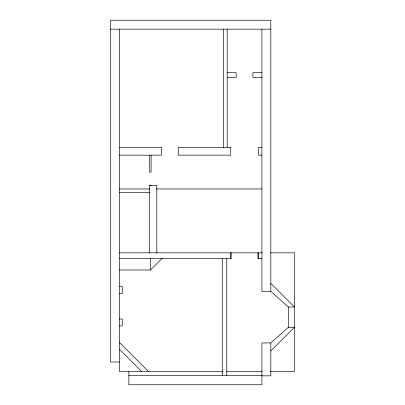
<?xml version="1.0" encoding="UTF-8"?>
<svg xmlns="http://www.w3.org/2000/svg" width="405" height="405" viewBox="0 0 405 405"><rect width="100%" height="100%" fill="white"/><g stroke="black" fill="none" stroke-linecap="round" stroke-linejoin="round"><path stroke-width="0.61" d="M119.419 270.003L150.498 270.003L162.051 258.451M270.808 350.973L294.486 327.296L288.335 327.296L270.808 342.929L261.903 342.929L261.903 384.75L128.871 384.75L128.871 371.471M110.514 29.155L270.808 29.155M227.19 72.672L236.186 72.672L236.186 77.416L227.19 77.416M261.903 72.672L252.907 72.672L252.907 77.416L261.903 77.416M119.419 147.344L161.519 147.344L161.519 155.166L119.419 155.166M261.903 147.344L258.506 147.344L258.506 155.166L261.903 155.166M149.602 185.434L151.111 185.434M119.419 188.968L149.88 188.968M156.239 188.968L261.903 188.968M119.419 192.461L149.88 192.461M119.419 252.836L262.222 252.836M270.444 252.836L294.486 252.836L294.486 371.471L270.444 371.471M119.419 258.684L231.174 258.684L231.174 252.836M261.903 258.684L257.934 258.684L257.934 252.836M119.419 286.593L122.264 286.593L122.264 293.514L119.419 293.514M270.808 283.328L294.486 307L288.335 307L270.808 291.367L261.903 291.367L261.903 29.155M119.419 319.008L122.264 319.008L122.264 325.929L119.419 325.929M119.419 362.019L110.514 362.019L110.514 20.25L270.808 20.25L270.808 291.367M222.816 371.471L119.419 371.471L119.419 29.155M226.597 371.471L262.222 371.471M128.871 375.567L261.903 375.567M261.903 375.845L270.808 375.845L270.808 342.929M119.419 342.478L148.412 371.471M119.419 349.282L141.608 371.471M288.335 307L288.335 327.296M258.506 252.836L258.506 258.684M230.597 252.836L230.597 258.684M227.19 29.155L227.19 147.344M226.795 258.517L226.795 375.567M223.337 29.155L223.337 147.344M222.279 258.684L222.279 375.567M156.806 252.836L156.806 185.318L149.602 185.318L149.602 252.836M151.111 155.166L151.111 172.13L149.602 172.13L149.602 155.166M150.498 258.451L150.498 270.003M230.587 147.344L178.24 147.344L178.24 155.166L230.587 155.166L230.587 147.344"/></g></svg>
